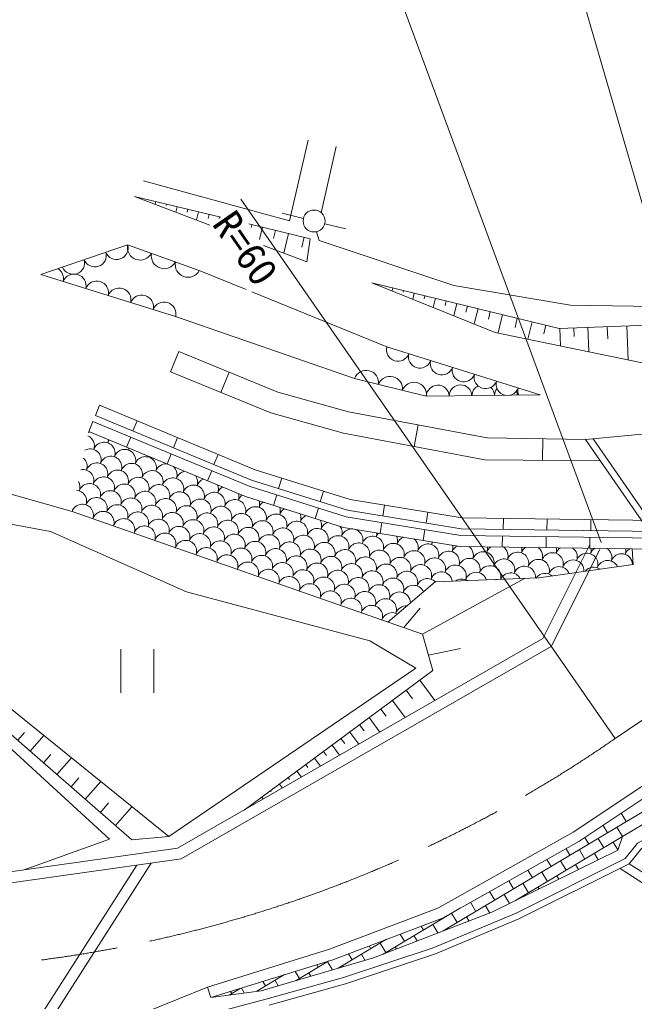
# Model space of a CAD drawing. Units: millimetres, scale not verified. Extents: x 40000 to 680000, y 20000 to 380000.
# Drawn here: x 474568 to 502658, y 274726 to 319568 of the extents above; entities that cross this region are included whole.
import ezdxf
from ezdxf.enums import TextEntityAlignment as Align

# ---------------------------------------------------------------- set-up
doc = ezdxf.new("R2010")
doc.units = ezdxf.units.MM
doc.header["$LTSCALE"] = 1000
doc.linetypes.add('CHAIN', pattern=[18.5, 12, -1.5, 3.5, -1.5])
for name, color, linetype, lineweight in [('M-BGD', 7, 'Continuous', 13), ('M-BMK', 2, 'CHAIN', 13), ('M-STR-HTXT', 7, 'Continuous', 13)]:
    doc.layers.add(name, color=color, linetype=linetype, lineweight=lineweight)
doc.styles.add('ＭＳ ゴシック', font='')
doc.styles.get('ＭＳ ゴシック').set_extended_font_data('MS Gothic')

msp = doc.modelspace()

# ---------------------------------------------------------------- linework, layer by layer
at = {"layer": 'M-BGD'}
for p, q in [((489035, 313781), (488351, 310745)), ((483255, 310186), (479818, 311489)), ((483765, 310540), (479818, 311489)), ((480790, 311256), (480761, 311132)), ((481277, 311139), (481262, 311077)), ((481763, 311022), (481703, 310775)), ((482249, 310905), (482219, 310781)), ((482735, 310788), (482646, 310417)), ((483221, 310671), (483177, 310486)), ((483707, 310554), (483692, 310489)), ((486566, 310733), (487537, 310491)), ((487850, 309558), (485035, 310235)), ((485174, 310202), (485144, 310078)), ((485668, 310083), (485533, 309518)), ((486263, 309940), (486174, 309568)), ((488507, 310248), (489477, 310006)), ((486858, 309797), (486643, 308902)), ((487574, 309625), (487467, 309177)), ((487850, 309558), (487696, 308503)), ((475534, 307930), (479502, 309283)), ((479502, 309283), (482779, 308110)), ((487696, 308503), (485716, 309253)), ((482779, 308110), (484924, 307237)), ((481697, 306006), (475534, 307930)), ((499229, 305465), (490657, 307550)), ((491628, 307314), (491594, 307174)), ((492114, 307196), (492097, 307126)), ((485174, 307136), (491348, 304623)), ((492600, 307078), (492532, 306797)), ((493086, 306960), (493052, 306819)), ((493572, 306841), (493469, 306420)), ((494057, 306723), (494006, 306513)), ((494543, 306605), (494407, 306044)), ((495029, 306487), (494961, 306206)), ((495515, 306369), (495344, 305667)), ((489875, 303180), (481697, 306006)), ((496076, 306232), (495991, 305881)), ((496638, 306095), (496434, 305256)), ((497309, 305932), (497207, 305512)), ((497981, 305769), (497788, 304976)), ((498615, 305615), (498519, 305218)), ((505254, 305697), (499229, 305465)), ((499250, 305466), (499280, 304667)), ((499889, 305490), (499904, 305091)), ((500527, 305515), (500570, 304401)), ((501419, 305549), (501440, 304992)), ((502310, 305584), (502370, 304028)), ((491348, 304623), (498353, 302428)), ((481466, 303483), (481845, 304408)), ((486373, 302551), (481845, 304408)), ((486048, 301603), (481466, 303483)), ((483757, 302543), (484136, 303468)), ((493152, 302368), (489875, 303180)), ((489596, 301652), (486373, 302551)), ((498353, 302428), (493152, 302368)), ((478031, 301491), (478222, 301953)), ((485328, 299011), (478222, 301953)), ((485157, 298540), (478031, 301491)), ((489369, 300677), (486048, 301603)), ((495929, 300466), (489596, 301652)), ((477725, 300752), (477916, 301214)), ((485054, 298258), (477916, 301214)), ((479746, 300781), (479937, 301243)), ((492600, 300072), (492784, 301055)), ((484883, 297788), (477725, 300752)), ((479456, 300035), (479648, 300497)), ((481594, 300016), (481785, 300478)), ((495831, 299467), (489369, 300677)), ((500428, 300390), (495929, 300466)), ((503935, 300716), (500428, 300390)), ((498466, 299442), (498475, 300442)), ((503899, 295365), (500428, 300390)), ((504226, 295419), (500771, 300422)), ((467639, 299740), (476966, 297101)), ((481304, 299270), (481495, 299732)), ((483442, 299250), (483633, 299712)), ((501100, 299417), (495831, 299467)), ((483152, 298505), (483343, 298966)), ((489667, 297646), (485328, 299011)), ((489482, 296865), (485054, 298258)), ((489551, 297158), (485157, 298540)), ((486400, 298149), (486550, 298626)), ((489366, 296378), (484883, 297788)), ((486170, 297383), (486320, 297860)), ((488308, 297549), (488458, 298026)), ((494794, 296809), (489667, 297646)), ((491164, 296895), (491244, 297388)), ((476966, 297101), (492981, 291497)), ((488078, 296783), (488228, 297260)), ((494724, 296009), (489482, 296865)), ((494750, 296309), (489551, 297158)), ((493138, 296572), (493218, 297066)), ((491036, 296105), (491117, 296598)), ((502588, 296701), (494794, 296809)), ((496664, 296283), (496671, 296783)), ((498664, 296255), (498671, 296755)), ((500664, 296228), (500671, 296728)), ((502983, 296691), (502588, 296701)), ((494680, 295510), (489366, 296378)), ((493010, 295783), (493090, 296276)), ((502571, 295901), (494724, 296009)), ((502577, 296201), (494750, 296309)), ((496621, 295483), (496628, 295983)), ((503335, 296181), (502577, 296201)), ((498621, 295456), (498627, 295956)), ((500620, 295428), (500627, 295928)), ((503547, 295875), (502571, 295901)), ((502561, 295402), (494680, 295510)), ((502597, 294679), (502561, 295402)), ((503899, 295365), (502561, 295402)), ((498295, 294064), (502597, 294679)), ((491393, 292053), (493559, 293883)), ((492981, 291497), (497641, 294039)), ((493559, 293883), (498295, 294064)), ((492118, 291799), (492872, 292690)), ((492981, 291497), (493451, 289834)), ((479199, 290815), (479199, 288815)), ((480699, 288815), (480699, 290815)), ((493252, 290537), (494716, 290846)), ((493451, 289834), (484826, 283463)), ((514032, 289944), (493927, 277945)), ((492858, 289396), (493544, 288467)), ((471826, 288971), (479699, 282098)), ((492231, 288933), (492520, 288541)), ((491604, 288470), (492183, 287686)), ((491075, 288079), (491319, 287748)), ((490545, 287688), (491034, 287026)), ((474482, 286653), (474793, 287010)), ((489652, 287028), (490065, 286470)), ((490099, 287358), (490305, 287079)), ((475053, 286154), (475677, 286868)), ((489250, 286731), (489422, 286499)), ((488446, 286137), (488583, 285951)), ((488848, 286434), (489191, 285969)), ((475662, 285623), (475994, 286003)), ((476270, 285091), (476934, 285852)), ((488044, 285840), (488318, 285468)), ((487239, 285246), (487445, 284967)), ((487641, 285543), (487744, 285403)), ((507605, 285526), (502117, 282251)), ((507605, 285526), (502117, 282251)), ((476918, 284526), (477272, 284931)), ((477566, 283960), (478273, 284770)), ((486837, 284949), (486906, 284856)), ((486033, 284355), (486067, 284308)), ((486435, 284652), (486572, 284466)), ((485630, 284057), (485699, 283964)), ((478256, 283358), (478632, 283789)), ((478946, 282755), (479699, 283618)), ((502062, 283320), (502290, 282937)), ((501228, 282765), (501432, 282424)), ((501861, 282680), (502117, 282251)), ((479699, 282098), (481386, 282254)), ((502117, 282251), (497229, 279334)), ((500395, 282209), (500573, 281912)), ((501002, 282168), (501259, 281739)), ((502117, 282251), (501896, 281631)), ((501896, 281631), (496143, 278799)), ((499535, 281699), (499714, 281399)), ((500144, 281655), (500400, 281226)), ((501688, 281995), (501899, 281641)), ((503002, 281720), (502427, 281012)), ((498663, 281210), (498856, 280887)), ((500829, 281482), (501003, 281192)), ((479928, 280952), (474212, 272036)), ((480581, 281044), (474840, 272090)), ((502427, 281012), (497382, 278489)), ((497790, 280721), (497997, 280374)), ((499285, 281143), (499541, 280714)), ((499971, 280970), (500103, 280748)), ((502002, 280799), (518094, 270346)), ((502427, 281012), (518227, 270921)), ((498426, 280630), (498683, 280201)), ((499112, 280457), (499203, 280305)), ((496917, 280232), (497138, 279862)), ((497568, 280118), (497824, 279689)), ((498253, 279945), (498302, 279862)), ((496045, 279743), (496279, 279349)), ((496709, 279606), (496952, 279198)), ((497394, 279432), (497402, 279419)), ((494719, 279000), (491174, 276885)), ((495172, 279254), (495421, 278837)), ((495850, 279093), (496048, 278762)), ((496143, 278799), (490743, 276719)), ((497382, 278489), (493576, 276896)), ((493861, 278524), (493876, 278498)), ((494306, 278754), (494562, 278324)), ((494991, 278581), (495101, 278398)), ((492912, 278163), (493018, 277985)), ((493447, 278241), (493680, 277850)), ((494133, 278068), (494154, 278033)), ((491963, 277802), (492159, 277473)), ((492588, 277729), (492734, 277486)), ((491334, 277562), (489126, 276245)), ((490539, 277260), (490615, 277133)), ((491044, 277390), (491300, 276960)), ((491730, 277216), (491787, 277121)), ((490743, 276719), (485610, 275214)), ((493576, 276896), (489460, 275524)), ((489590, 276899), (489756, 276621)), ((490185, 276877), (490349, 276603)), ((488701, 276574), (487208, 275683)), ((488141, 276400), (488212, 276282)), ((488641, 276538), (488862, 276167)), ((489327, 276365), (489358, 276313)), ((486674, 275946), (485400, 275186)), ((486666, 275944), (486667, 275942)), ((487158, 276096), (487353, 275769)), ((487782, 276025), (487871, 275877)), ((475049, 272108), (483160, 275382)), ((483308, 274904), (483160, 275382)), ((484701, 275335), (484835, 275110)), ((485684, 275640), (485809, 275430)), ((489460, 275524), (485964, 274550)), ((486238, 275686), (486384, 275441)), ((485610, 275214), (483308, 274904)), ((484647, 275319), (484140, 275016)), ((484209, 275183), (484264, 275090))]:
    msp.add_line(p, q, dxfattribs=at)
for points in [[(488133, 309882), (488262, 309481), (494415, 307422), (499744, 306521), (503580, 306469), (507571, 307190), (511973, 309301), (514007, 310614), (514934, 313678), (517251, 328558)], [(480230, 312210), (486898, 310382), (487747, 314064)], [(490657, 307550), (496295, 305285), (505382, 303406)], [(464890, 297813), (469326, 293033), (473732, 288440), (481386, 282254), (492666, 289940), (490572, 291190), (482199, 293439), (475981, 296189), (468733, 297532)], [(474723, 280722), (478668, 282129), (469951, 290127), (464827, 295376), (463421, 297564)], [(500626, 295590), (498473, 291296), (481787, 281719), (470336, 280103), (469834, 280514), (466475, 280568), (465560, 279943), (460326, 280331)], [(519418, 295607), (506884, 287136), (499865, 282456), (493673, 278988), (488722, 277103), (483160, 275382)], [(501073, 295365), (498853, 290938), (481952, 281237), (470189, 279578), (469652, 280017), (466626, 280066), (465698, 279431), (460136, 279843)], [(519728, 295213), (507163, 286721), (500126, 282030), (493886, 278533), (488885, 276630), (483308, 274904)], [(508674, 285640), (505235, 283260), (502808, 281956), (502235, 281251), (497257, 278762), (493470, 277177), (489372, 275811), (485885, 274840), (483761, 274274)]]:
    msp.add_lwpolyline(points, dxfattribs=at)
msp.add_circle((488022, 310369), 500, dxfattribs=at)
for centre, radius, start, end in [((478998, 309137), 525, 201.5231, 16.1263), ((480078, 309169), 586, 168.7958, 331.8299), ((477014, 308461), 525, 201.5231, 16.1263), ((478006, 308799), 525, 201.5231, 16.1263), ((481170, 308778), 586, 168.7958, 331.8299), ((476035, 307732), 540, 346.8627, 59.1884), ((482262, 308387), 586, 168.7958, 331.8299), ((477063, 307411), 540, 346.8627, 158.4611), ((478090, 307091), 540, 346.8627, 158.4611), ((479117, 306770), 540, 346.8627, 158.4611), ((480144, 306449), 540, 346.8627, 158.4611), ((481172, 306128), 540, 346.8627, 158.4611), ((491856, 304490), 525, 165.329, 339.879), ((492857, 304176), 525, 165.329, 339.879), ((493858, 303863), 525, 165.329, 339.879), ((494858, 303549), 525, 165.329, 339.879), ((490405, 302980), 567, 352.8409, 159.3341), ((491498, 302709), 567, 352.8409, 159.3341), ((495859, 303236), 525, 165.329, 339.879), ((492590, 302438), 567, 352.8409, 159.3341), ((493672, 302353), 521, 2.9279, 178.3968), ((494713, 302365), 521, 2.9279, 178.3968), ((495753, 302377), 521, 117.313, 178.3968), ((495753, 302377), 521, 2.9279, 48.605), ((496793, 302389), 521, 142.3899, 178.3968), ((496860, 302922), 525, 165.329, 257.5952), ((496860, 302922), 525, 283.7295, 339.879), ((497861, 302609), 525, 165.329, 201.4457), ((496793, 302389), 521, 2.9279, 23.3806), ((497834, 302401), 521, 162.2321, 178.3968), ((477485, 300097), 500, 340.7158, 66.4717), ((478122, 300404), 500, 137.6969, 144.9405), ((478429, 299767), 500, 340.7158, 160.7158), ((478122, 300404), 500, 340.7158, 357.3101), ((479066, 300074), 500, 144.3963, 160.7158), ((477791, 299460), 500, 340.7158, 119.2472), ((478735, 299130), 500, 340.7158, 160.7158), ((479372, 299437), 500, 340.7158, 160.7158), ((479066, 300074), 500, 340.7158, 350.6107), ((480010, 299744), 500, 150.9171, 160.7158), ((480316, 299107), 500, 340.7158, 160.7158), ((480953, 299414), 500, 157.3528, 160.7158), ((480010, 299744), 500, 340.7158, 344.09), ((477154, 299154), 500, 340.7158, 50.4415), ((478098, 298823), 500, 340.7158, 160.7158), ((479679, 298800), 500, 340.7158, 160.7158), ((481260, 298776), 500, 86.5905, 160.7158), ((481260, 298776), 500, 340.7158, 48.4165), ((477461, 298517), 500, 340.7158, 101.4317), ((478405, 298186), 500, 340.7158, 160.7158), ((479042, 298493), 500, 340.7158, 160.7158), ((479986, 298163), 500, 340.7158, 160.7158), ((480623, 298470), 500, 340.7158, 160.7158), ((482204, 298446), 500, 101.1004, 160.7158), ((482204, 298446), 500, 340.7158, 33.9066), ((476824, 298210), 500, 340.7158, 31.4542), ((477768, 297879), 500, 340.7158, 160.7158), ((479349, 297856), 500, 340.7158, 160.7158), ((480930, 297833), 500, 340.7158, 160.7158), ((481567, 298139), 500, 340.7158, 160.7158), ((482511, 297809), 500, 340.7158, 160.7158), ((483148, 298116), 500, 111.3764, 160.7158), ((483148, 298116), 500, 340.7158, 23.6307), ((484092, 297786), 500, 120.0002, 160.7158), ((477131, 297573), 500, 340.7158, 85.7929), ((478712, 297549), 500, 340.7158, 160.7158), ((480293, 297526), 500, 340.7158, 160.7158), ((481874, 297502), 500, 340.7158, 160.7158), ((483455, 297479), 500, 340.7158, 160.7158), ((484092, 297786), 500, 340.7158, 15.0069), ((485036, 297455), 500, 127.7193, 160.7158), ((477438, 296936), 500, 340.7158, 160.7158), ((478075, 297242), 500, 340.7158, 160.7158), ((479019, 296912), 500, 340.7158, 160.7158), ((479656, 297219), 500, 340.7158, 160.7158), ((480600, 296889), 500, 340.7158, 160.7158), ((481237, 297196), 500, 340.7158, 160.7158), ((482181, 296865), 500, 340.7158, 160.7158), ((482818, 297172), 500, 340.7158, 160.7158), ((483762, 296842), 500, 340.7158, 160.7158), ((484399, 297149), 500, 340.7158, 160.7158), ((485343, 296818), 500, 340.7158, 160.7158), ((485036, 297455), 500, 340.7158, 15.3553), ((485980, 297125), 500, 125.2678, 160.7158), ((476494, 297266), 500, 340.7158, 355.7929), ((478382, 296605), 500, 340.7158, 160.7158), ((479963, 296582), 500, 340.7158, 160.7158), ((481544, 296558), 500, 340.7158, 160.7158), ((483125, 296535), 500, 340.7158, 160.7158), ((484706, 296512), 500, 340.7158, 160.7158), ((486286, 296488), 500, 340.7158, 160.7158), ((485980, 297125), 500, 340.7158, 19.8138), ((486924, 296795), 500, 120.5272, 160.7158), ((486924, 296795), 500, 340.7158, 24.5543), ((487867, 296465), 500, 115.4024, 160.7158), ((479326, 296275), 500, 340.7158, 160.7158), ((480269, 295945), 500, 340.7158, 160.7158), ((480907, 296252), 500, 340.7158, 160.7158), ((481850, 295921), 500, 340.7158, 160.7158), ((482487, 296228), 500, 340.7158, 160.7158), ((484068, 296205), 500, 340.7158, 160.7158), ((485649, 296181), 500, 340.7158, 160.7158), ((487230, 296158), 500, 340.7158, 160.7158), ((487867, 296465), 500, 340.7158, 29.6792), ((488811, 296134), 500, 109.7255, 160.7158), ((488811, 296134), 500, 340.7158, 35.3561), ((479632, 295638), 500, 70.4305, 71.0009), ((481213, 295615), 500, 340.7158, 160.7158), ((482794, 295591), 500, 340.7158, 160.7158), ((483431, 295898), 500, 340.7158, 160.7158), ((484375, 295568), 500, 340.7158, 160.7158), ((485012, 295874), 500, 340.7158, 160.7158), ((485956, 295544), 500, 340.7158, 160.7158), ((486593, 295851), 500, 340.7158, 160.7158), ((487537, 295521), 500, 340.7158, 160.7158), ((488174, 295828), 500, 340.7158, 160.7158), ((489118, 295497), 500, 340.7158, 160.7158), ((489755, 295804), 500, 340.7158, 160.7158), ((490392, 296111), 500, 159.4534, 160.7158), ((489448, 296441), 500, 340.7158, 341.9734), ((490699, 295474), 500, 340.7158, 160.7158), ((490392, 296111), 500, 340.7158, 2.0014), ((491336, 295781), 500, 137.826, 160.7158), ((491336, 295781), 500, 340.7158, 23.6288), ((480576, 295308), 500, 70.3864, 71.045), ((482157, 295284), 500, 340.7158, 160.7158), ((483738, 295261), 500, 340.7158, 160.7158), ((485319, 295237), 500, 340.7158, 160.7158), ((486900, 295214), 500, 340.7158, 160.7158), ((488481, 295191), 500, 340.7158, 160.7158), ((490062, 295167), 500, 340.7158, 160.7158), ((491643, 295144), 500, 340.7158, 160.7158), ((492280, 295451), 500, 107.7421, 160.7158), ((492280, 295451), 500, 340.7158, 53.7126), ((493224, 295120), 500, 340.7158, 160.7158), ((492917, 295757), 500, 340.7158, 355.3139), ((493861, 295427), 500, 145.4084, 160.7158), ((493861, 295427), 500, 340.7158, 16.0464), ((494805, 295097), 500, 119.8905, 160.7158), ((481520, 294977), 500, 70.3475, 71.0839), ((482464, 294647), 500, 70.3124, 71.119), ((483101, 294954), 500, 340.7158, 160.7158), ((484045, 294624), 500, 340.7158, 160.7158), ((484682, 294931), 500, 340.7158, 160.7158), ((485626, 294600), 500, 340.7158, 160.7158), ((486263, 294907), 500, 340.7158, 160.7158), ((487207, 294577), 500, 340.7158, 160.7158), ((487844, 294884), 500, 340.7158, 160.7158), ((489425, 294860), 500, 340.7158, 160.7158), ((491006, 294837), 500, 340.7158, 160.7158), ((492587, 294813), 500, 340.7158, 160.7158), ((494168, 294790), 500, 340.7158, 160.7158), ((494805, 295097), 500, 340.7158, 54.5873), ((495749, 294767), 500, 340.7158, 160.7158), ((495442, 295404), 500, 340.7158, 10.2684), ((496386, 295073), 500, 123.4961, 160.7158), ((496386, 295073), 500, 340.7158, 54.9271), ((497330, 294743), 500, 340.7158, 160.7158), ((497023, 295380), 500, 340.7158, 10.4643), ((497967, 295050), 500, 123.1533, 160.7158), ((497967, 295050), 500, 340.7158, 55.2699), ((498911, 294720), 500, 340.7158, 160.7158), ((498604, 295357), 500, 340.7158, 10.6604), ((499548, 295027), 500, 122.8074, 160.7158), ((499548, 295027), 500, 340.7158, 55.6157), ((500492, 294696), 500, 340.7158, 160.7158), ((500185, 295333), 500, 340.7158, 10.8567), ((501129, 295003), 500, 122.4584, 160.7158), ((501129, 295003), 500, 340.7158, 55.9648), ((502073, 294673), 500, 0.254, 160.7158), ((501766, 295310), 500, 340.7158, 11.053), ((502710, 294980), 500, 122.1061, 160.7158), ((483408, 294317), 500, 70.2801, 71.1513), ((484989, 294294), 500, 340.7158, 160.7158), ((486570, 294270), 500, 340.7158, 160.7158), ((488151, 294247), 500, 340.7158, 160.7158), ((488788, 294553), 500, 340.7158, 160.7158), ((489732, 294223), 500, 340.7158, 160.7158), ((490369, 294530), 500, 340.7158, 160.7158), ((491313, 294200), 500, 340.7158, 160.7158), ((491950, 294507), 500, 340.7158, 160.7158), ((492894, 294176), 500, 340.7158, 160.7158), ((493531, 294483), 500, 340.7158, 160.7158), ((494475, 294153), 500, 340.7158, 160.7158), ((495112, 294460), 500, 340.7158, 160.7158), ((496056, 294129), 500, 344.6211, 160.7158), ((496693, 294436), 500, 340.7158, 160.7158), ((498274, 294413), 500, 340.7158, 160.7158), ((499855, 294389), 500, 356.3993, 160.7158), ((501436, 294366), 500, 25.0029, 160.7158), ((484352, 293987), 500, 70.25, 71.1814), ((485933, 293963), 500, 340.7158, 160.7158), ((487514, 293940), 500, 340.7158, 160.7158), ((489095, 293916), 500, 340.7158, 160.7158), ((490676, 293893), 500, 340.7158, 160.7158), ((492257, 293870), 500, 340.7158, 160.7158), ((493838, 293846), 500, 7.6591, 160.7158), ((495419, 293823), 500, 17.4229, 160.7158), ((497000, 293799), 500, 27.6688, 156.7028), ((497637, 294106), 500, 354.4647, 160.7158), ((498581, 293776), 500, 48.7658, 145.4822), ((499218, 294083), 500, 21.0722, 160.7158), ((500799, 294059), 500, 53.9809, 142.2793), ((485296, 293656), 500, 70.2218, 71.2097), ((486240, 293326), 500, 70.195, 71.2364), ((486877, 293633), 500, 340.7158, 160.7158), ((487821, 293303), 500, 340.7158, 160.7158), ((488458, 293610), 500, 340.7158, 160.7158), ((489402, 293279), 500, 340.7158, 160.7158), ((490039, 293586), 500, 340.7158, 160.7158), ((490983, 293256), 500, 340.7158, 160.7158), ((491620, 293563), 500, 340.7158, 160.7158), ((492563, 293232), 500, 23.2571, 160.7158), ((493201, 293539), 500, 43.484, 160.7158), ((494782, 293516), 500, 58.0193, 126.3523), ((496362, 293492), 500, 86.3628, 98.0088), ((487184, 292996), 500, 70.1696, 71.2618), ((488764, 292973), 500, 340.7158, 160.7158), ((490345, 292949), 500, 340.7158, 160.7158), ((491926, 292926), 500, 0.0298, 160.7158), ((488127, 292666), 500, 70.1453, 71.2861), ((489708, 292642), 500, 340.7158, 160.7158), ((491289, 292619), 500, 340.7158, 160.7158), ((489071, 292335), 500, 70.1221, 71.3094), ((490015, 292005), 500, 70.0996, 71.3318), ((490652, 292312), 500, 340.7158, 160.7158), ((491596, 291982), 500, 61.9504, 160.7158), ((492233, 292289), 500, 86.6044, 160.7158), ((490959, 291675), 500, 70.078, 71.3534)]:
    msp.add_arc(centre, radius, start, end, dxfattribs=at)
at = {"layer": 'M-BMK'}
msp.add_line((537596, 310988), (501774, 286728), dxfattribs=at)
msp.add_arc((467861, 335600), 59485, 246.62524, 304.75696, dxfattribs=at)
at = {"layer": 'M-STR-HTXT'}
for p, q in [((507397, 296022), (497794, 329187)), ((501144, 295687), (489419, 327400)), ((501774, 286728), (484671, 311375))]:
    msp.add_line(p, q, dxfattribs=at)

# ---------------------------------------------------------------- texts
at = {"layer": 'M-STR-HTXT', "style": 'ＭＳ ゴシック'}
msp.add_text('R=60', height=1320, rotation=304.757, dxfattribs=at).set_placement((483001, 310010), align=Align.BOTTOM_LEFT)

doc.saveas('drawing.dxf')
